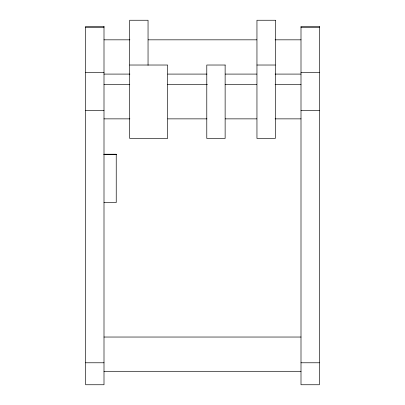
<?xml version="1.0" encoding="UTF-8"?>
<svg xmlns="http://www.w3.org/2000/svg" width="405" height="405" viewBox="0 0 405 405"><rect width="100%" height="100%" fill="white"/><g stroke="black" fill="none" stroke-linecap="round" stroke-linejoin="round"><path stroke-width="0.61" d="M85.647 27.606L103.999 27.606M301.001 27.606L319.353 27.606M103.999 39.827L129.889 39.827M148.2 39.827L256.8 39.827M275.111 39.827L301.001 39.827M129.696 65.023L167.63 65.023L167.63 138.439L129.696 138.439L129.696 20.25L148.048 20.25L148.048 65.281M256.952 65.023L275.304 65.023M85.647 72.379L103.999 72.379M301.001 72.379L319.353 72.379M103.999 74.09L129.889 74.09M167.771 74.09L206.92 74.09M225.231 74.09L256.8 74.09M275.111 74.09L301.001 74.09M103.999 84.599L129.782 84.599M167.609 84.599L207.436 84.599M225.134 84.599L256.745 84.599M275.081 84.599L301.001 84.599M85.647 110.342L103.999 110.342M301.001 110.342L319.353 110.342M103.999 118.862L129.889 118.862M167.771 118.862L206.92 118.862M225.231 118.862L256.8 118.862M275.111 118.862L301.001 118.862M103.999 154.229L116.235 154.229L116.235 202.546L103.999 202.546M103.999 154.421L116.235 154.421M103.999 154.452L116.235 154.467M103.999 337.036L301.001 337.036M85.647 362.779L103.999 362.779M301.001 362.779L319.353 362.779M103.999 371.299L301.001 371.299M275.304 20.25L256.952 20.25L256.952 138.439L275.304 138.439L275.304 20.25M103.999 26.376L85.647 26.376L85.647 384.75L103.999 384.75L103.999 26.376M319.353 26.376L301.001 26.376L301.001 384.75L319.353 384.75L319.353 26.376M225.134 65.023L206.783 65.023L206.783 138.439L225.134 138.439L225.134 65.023"/></g></svg>
